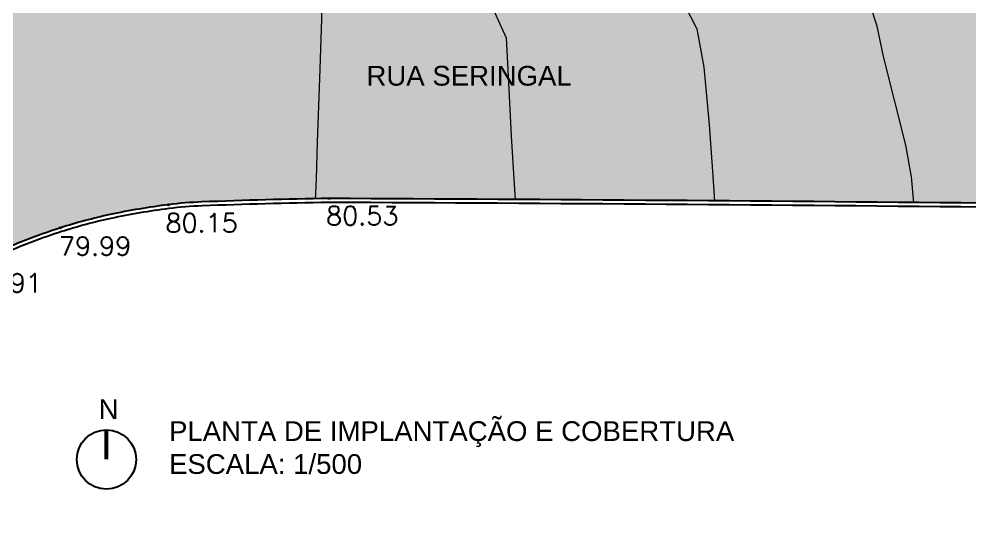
# Model space of a CAD drawing. Header units: inches. Extents: x 1286 to 7442, y -84 to 3420.
# Drawn here: x 1816.28 to 1864.46, y 11.25 to 37.44 of the extents above; entities that cross this region are included whole.
import ezdxf

# ---------------------------------------------------------------- set-up
doc = ezdxf.new("R2010")
doc.units = ezdxf.units.IN
doc.header["$LTSCALE"] = 3
doc.header["$MEASUREMENT"] = 0
for name, color, linetype in [('ARQ_HATCH', 8, 'Continuous'), ('ARQ_INDICAÇÃO', 133, 'Continuous'), ('ARQ_PONTO', 133, 'Continuous'), ('ARQ_RUA', 250, 'Continuous')]:
    doc.layers.add(name, color=color, linetype=linetype)
doc.layers.add('ARQ_TOPOGRAFIA', color=8, linetype='Continuous', lineweight=5)
doc.styles.add('1-500', font='arial.ttf', dxfattribs={"height": 1})
doc.styles.add('ROMAN', font='romans__.ttf', dxfattribs={"height": 0.75})

msp = doc.modelspace()

# ---------------------------------------------------------------- hatches: boundary and pattern name
at = {"layer": 'ARQ_HATCH', "transparency": 33554559}
h = msp.add_hatch(color=9, dxfattribs=at)
h.dxf.hatch_style = 1
edge = h.paths.add_edge_path()
edge.add_line((1806.504, 11.293), (1791.287, 14.6))
edge.add_line((1791.287, 14.6), (1796.219, 37.297))
edge.add_line((1796.219, 37.297), (1801.852, 63.155))
edge.add_line((1801.852, 63.155), (1809.764, 99.006))
edge.add_line((1809.764, 99.006), (1817.55, 134.379))
edge.add_line((1817.55, 134.379), (1822.677, 158.271))
edge.add_line((1822.677, 158.271), (1826.527, 176.002))
edge.add_line((1826.527, 176.002), (1831.586, 199.688))
edge.add_line((1831.586, 199.688), (1836.786, 223.275))
edge.add_line((1836.786, 223.275), (1840.065, 238.333))
edge.add_line((1840.065, 238.333), (1843.03, 252.125))
edge.add_line((1843.03, 252.125), (1845.037, 261.723))
edge.add_line((1845.037, 261.723), (1857.597, 260.472))
edge.add_line((1857.597, 260.472), (1840.84, 181.521))
edge.add_line((1840.84, 181.521), (1812.17, 46.849))
edge.add_arc((1816.083, 46.016), 4, 167.982, 267.2421)
edge.add_line((1815.89, 42.021), (1822.336, 41.71))
edge.add_line((1822.336, 41.71), (1842.888, 40.109))
edge.add_line((1842.888, 40.109), (1866.465, 39.914))
edge.add_line((1866.465, 39.914), (1866.158, 28.097))
edge.add_arc((1801.742, -6445.566), 6473.984, 89.4298998, 89.7323738)
edge.add_arc((1836.368, -252.101), 280.482, 90.89616, 92.2112)
edge.add_arc((1826.309, 8.433), 19.754, 92.2117, 97.167)
edge.add_arc((1828.171, -6.378), 34.681, 97.1673, 102.1246)
edge.add_arc((1826.384, 1.942), 26.172, 102.1247, 107.8305)
edge.add_arc((1827.748, -2.299), 30.626, 107.8305, 113.5369)
edge.add_arc((1820.807, 13.637), 13.245, 113.5372, 122.2153)
edge.add_arc((1820.855, 13.561), 13.334, 122.2153, 130.9005)
edge.add_arc((1820.51, 13.959), 12.807, 130.9005, 139.761)
edge.add_arc((1819.12, 15.135), 10.987, 139.7613, 148.6181)
edge.add_arc((1829.934, 8.54), 23.653, 148.6185, 154.6538)
edge.add_arc((1821.164, 12.694), 13.949, 154.6539, 160.6883)
edge.add_arc((1842.057, 5.372), 36.089, 160.6883, 164.439)
edge.add_arc((1835.687, 7.146), 29.476, 164.439, 168.1898)
edge.add_arc((1835.687, 7.146), 29.476, 168.1898, 171.912)

# ---------------------------------------------------------------- linework, layer by layer
at = {"layer": 'ARQ_INDICAÇÃO', "const_width": 0.2}
msp.add_lwpolyline([(1820.705, 16.625), (1820.705, 15.125)], dxfattribs=at)
at = {"layer": 'ARQ_INDICAÇÃO'}
msp.add_circle((1820.705, 15.125), 1.5, dxfattribs=at)
at = {"layer": 'ARQ_RUA'}
for points in [[(1866.158, 28.097, 0.00132), (1831.982, 28.347, 0.005738), (1825.547, 28.172, 0.021625), (1823.844, 28.032, 0.021634), (1820.887, 27.53, 0.024901), (1818.37, 26.857, 0.024904), (1815.518, 25.78, 0.037883), (1813.746, 24.843, 0.037915), (1812.124, 23.64, 0.038681), (1810.733, 22.233, 0.038665), (1809.74, 20.857, 0.02634), (1808.557, 18.665, 0.026336), (1807.999, 17.307, 0.016367), (1807.292, 15.053, 0.016367), (1806.835, 13.179, 0.016243), (1806.504, 11.293)], [(1866.153, 27.897), (1866.153, 27.897, 0.00132), (1831.983, 28.147, 0.005736), (1825.554, 27.972, 0.021625), (1823.869, 27.834, 0.021634), (1820.929, 27.334, 0.024901), (1818.431, 26.666, 0.024904), (1815.598, 25.596, 0.037883), (1813.853, 24.673, 0.037915), (1812.255, 23.489, 0.038681), (1810.886, 22.103, 0.038665), (1809.911, 20.753, 0.02634), (1808.738, 18.58, 0.026336), (1808.188, 17.241, 0.016367), (1807.484, 15, 0.016367), (1807.031, 13.138, 0.016367), (1806.7, 11.251)]]:
    msp.add_lwpolyline(points, format="xyb", dxfattribs=at)
at = {"layer": 'ARQ_TOPOGRAFIA', "ltscale": 0.4}
for p, q in [((1831.599, 38.743), (1831.598, 37.428)), ((1840.196, 38.158), (1840.958, 36.481)), ((1850.009, 38.124), (1850.616, 36.937)), ((1859.765, 37.073), (1859.419, 38.104)), ((1831.598, 37.428), (1831.497, 34.421)), ((1850.616, 36.937), (1850.97, 34.993)), ((1860.083, 35.544), (1859.765, 37.073)), ((1840.958, 36.481), (1841.085, 34.202)), ((1860.643, 33.322), (1860.083, 35.544)), ((1850.97, 34.993), (1851.24, 32.09)), ((1831.497, 34.421), (1831.39, 31.206)), ((1841.085, 34.202), (1841.205, 31.517)), ((1861.207, 31.054), (1860.643, 33.322)), ((1851.24, 32.09), (1851.426, 29.483)), ((1841.205, 31.517), (1841.343, 29.33)), ((1831.39, 31.206), (1831.326, 29.347)), ((1861.496, 29.438), (1861.207, 31.054)), ((1851.426, 29.483), (1851.511, 28.204)), ((1861.609, 28.13), (1861.496, 29.438)), ((1831.326, 29.347), (1831.299, 28.601)), ((1841.343, 29.33), (1841.413, 28.278)), ((1831.299, 28.601), (1831.288, 28.32)), ((1823.844, 28.032), (1823.844, 28.032)), ((1831.982, 28.347), (1831.982, 28.347)), ((1818.37, 26.857), (1818.37, 26.857))]:
    msp.add_line(p, q, dxfattribs=at)
for centre in [(1823.844, 28.032), (1831.982, 28.347), (1818.37, 26.857)]:
    msp.add_circle(centre, 0.05, dxfattribs=at)
for p in [(1823.844, 28.032), (1831.982, 28.347), (1818.37, 26.857)]:
    msp.add_point(p, dxfattribs=at)

# ---------------------------------------------------------------- texts
at = {"layer": 'ARQ_PONTO', "char_height": 1, "attachment_point": 1, "style": '1-500'}
for s, width, insert in [('\\pi9.2066;RUA SERINGAL', 28.65598, (1824.674, 35.064)), ('N', 1.08382, (1820.31, 18.176)), ('PLANTA DE IMPLANTAÇÃO E COBERTURA\\PESCALA: 1/500', 28.65598, (1823.876, 17.062))]:
    msp.add_mtext_dynamic_manual_height_columns(s, width=width, gutter_width=5, heights=[0], dxfattribs=dict(at, insert=insert))
at = {"layer": 'ARQ_TOPOGRAFIA', "style": 'ROMAN'}
for s, p in [('80.53', (1831.835, 26.998)), ('80.15', (1823.698, 26.634)), ('79.99', (1818.297, 25.459)), ('79.91', (1813.771, 23.592))]:
    msp.add_text(s, height=0.95, dxfattribs=at).set_placement(p)

doc.saveas('drawing.dxf')
